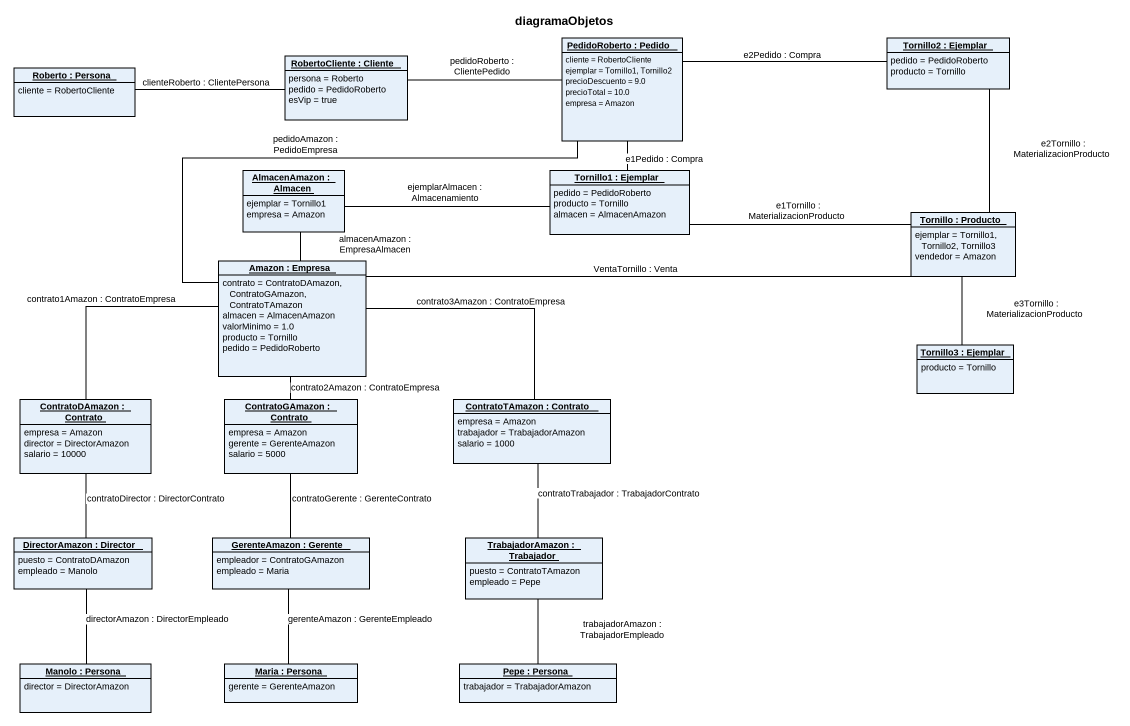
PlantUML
@startuml
title diagramaObjetos
hide circle
hide empty members
object "PedidoRoberto : Pedido" as PedidoRoberto {
  cliente = RobertoCliente
  ejemplar = Tornillo1, Tornillo2
  precioDescuento = 9.0
  precioTotal = 10.0
  empresa = Amazon
}
object "Tornillo2 : Ejemplar" as Tornillo2 {
  pedido = PedidoRoberto
  producto = Tornillo
}
object "Roberto : Persona" as Roberto {
  cliente = RobertoCliente
}
object "RobertoCliente : Cliente" as RobertoCliente {
  persona = Roberto
  pedido = PedidoRoberto
  esVip = true
}
object "AlmacenAmazon : Almacen" as AlmacenAmazon {
  ejemplar = Tornillo1
  empresa = Amazon
}
object "Tornillo1 : Ejemplar" as Tornillo1 {
  pedido = PedidoRoberto
  producto = Tornillo
  almacen = AlmacenAmazon
}
object "Tornillo : Producto" as Tornillo {
  ejemplar = Tornillo1, Tornillo2, Tornillo3
  vendedor = Amazon
}
object "Amazon : Empresa" as Amazon {
  contrato = ContratoDAmazon, ContratoGAmazon, ContratoTAmazon
  almacen = AlmacenAmazon
  valorMinimo = 1.0
  producto = Tornillo
  pedido = PedidoRoberto
}
object "Tornillo3 : Ejemplar" as Tornillo3 {
  producto = Tornillo
}
object "ContratoDAmazon : Contrato" as ContratoDAmazon {
  empresa = Amazon
  director = DirectorAmazon
  salario = 10000
}
object "ContratoGAmazon : Contrato" as ContratoGAmazon {
  empresa = Amazon
  gerente = GerenteAmazon
  salario = 5000
}
object "ContratoTAmazon : Contrato" as ContratoTAmazon {
  empresa = Amazon
  trabajador = TrabajadorAmazon
  salario = 1000
}
object "DirectorAmazon : Director" as DirectorAmazon {
  puesto = ContratoDAmazon
  empleado = Manolo
}
object "GerenteAmazon : Gerente" as GerenteAmazon {
  empleador = ContratoGAmazon
  empleado = Maria
}
object "TrabajadorAmazon : Trabajador" as TrabajadorAmazon {
  puesto = ContratoTAmazon
  empleado = Pepe
}
object "Manolo : Persona" as Manolo {
  director = DirectorAmazon
}
object "Maria : Persona" as Maria {
  gerente = GerenteAmazon
}
object "Pepe : Persona" as Pepe {
  trabajador = TrabajadorAmazon
}
PedidoRoberto -- Amazon : pedidoAmazon : PedidoEmpresa
Tornillo2 -left- PedidoRoberto : e2Pedido : Compra
Tornillo2 -- Tornillo : e2Tornillo : MaterializacionProducto
Roberto -right- RobertoCliente : clienteRoberto : ClientePersona
RobertoCliente -right- PedidoRoberto : pedidoRoberto : ClientePedido
AlmacenAmazon -right- Tornillo1 : ejemplarAlmacen : Almacenamiento
AlmacenAmazon -- Amazon : almacenAmazon : EmpresaAlmacen
Tornillo1 -up- PedidoRoberto : e1Pedido : Compra
Tornillo1 -right- Tornillo : e1Tornillo : MaterializacionProducto
Amazon -right- Tornillo : VentaTornillo : Venta
Tornillo3 -up- Tornillo : e3Tornillo : MaterializacionProducto
ContratoDAmazon -right- Amazon : contrato1Amazon : ContratoEmpresa
ContratoGAmazon -up- Amazon : contrato2Amazon : ContratoEmpresa
ContratoTAmazon -left- Amazon : contrato3Amazon : ContratoEmpresa
ContratoTAmazon -- TrabajadorAmazon : contratoTrabajador : TrabajadorContrato
DirectorAmazon -up- ContratoDAmazon : contratoDirector : DirectorContrato
DirectorAmazon -- Manolo : directorAmazon : DirectorEmpleado
GerenteAmazon -up- ContratoGAmazon : contratoGerente : GerenteContrato
GerenteAmazon -- Maria : gerenteAmazon : GerenteEmpleado
TrabajadorAmazon -- Pepe : trabajadorAmazon : TrabajadorEmpleado
@enduml
